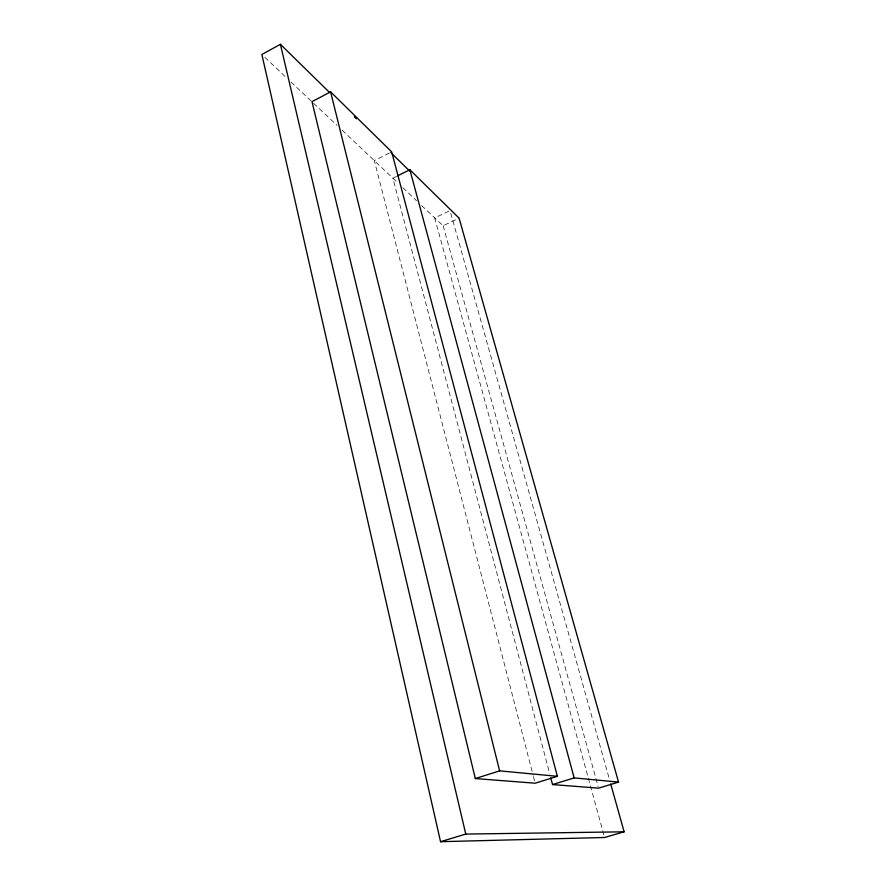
<?xml version="1.0" encoding="UTF-8"?>
<svg xmlns="http://www.w3.org/2000/svg" width="886" height="886" viewBox="0 0 886 886"><rect width="100%" height="100%" fill="white"/><g stroke="black" fill="none" stroke-linecap="round" stroke-linejoin="round"><path stroke-width="0.66" stroke-dasharray="4.43 3.32" d="M389.353 153.034L374.291 160.599L533.084 775.184M396.507 176.369L392.863 178.164L549.719 773.855M448.837 211.178L434.683 217.934L604.584 837.491M421.625 205.574L443.122 225.708L459.092 218.133M264.881 57.346L286.986 78.245M291.007 82.044L337.112 125.424M342.14 130.176L397.892 182.926M402.909 187.677L416.597 200.823M450.764 213.271L609.59 779.935M443.122 225.708L598.216 786.812M533.427 776.524L534.812 781.873"/><path stroke-width="1.33" d="M329.714 92.642L280.408 44.3L261.868 54.489L440.552 841.7L604.584 837.491L624.132 831.81L610.709 783.933M330.589 91.845L311.994 101.657L475.317 778.561L535.155 783.213L557.383 776.313L391.678 151.871L330.589 91.845L499.615 770.864L557.383 776.313M397.725 175.771L409.875 169.758L459.092 218.133L618.539 782.094L598.593 788.152L552.543 784.564L550.782 777.875M475.317 778.561L499.615 770.864M552.543 784.564L574.15 777.897L618.539 782.094M440.552 841.7L465.77 834.08L624.132 831.81M354.367 116.819L356.338 118.757M390.848 152.602L409.587 170.965M409.875 169.758L574.15 777.897M280.408 44.3L465.77 834.08"/></g></svg>
